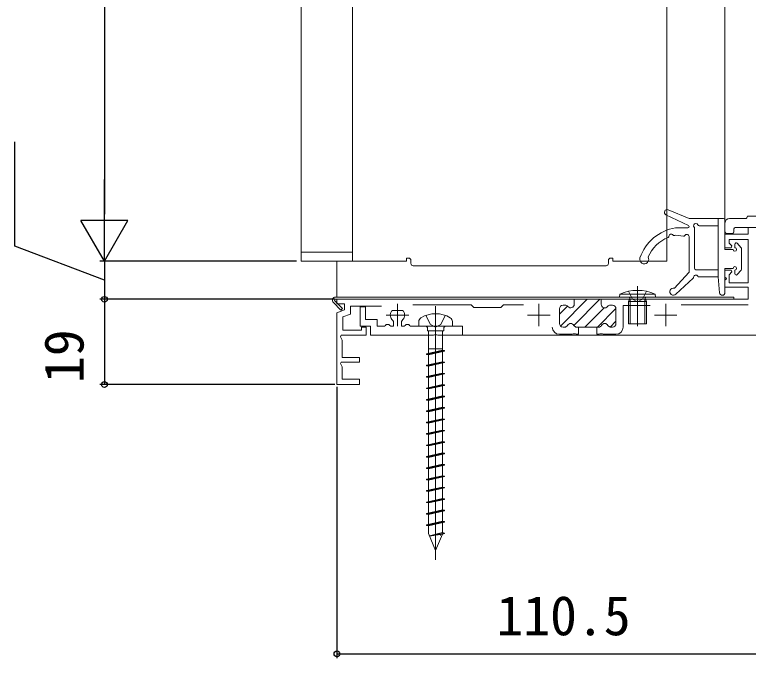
# Model space of a CAD drawing. Units: millimetres, scale not verified. Extents: x -525 to 525, y -783 to 779.
# Drawn here: x -288.7 to -125.1, y -13.4 to 130 of the extents above; entities that cross this region are included whole.
import ezdxf
from ezdxf.enums import TextEntityAlignment as Align

# ---------------------------------------------------------------- set-up
doc = ezdxf.new("R2010")
doc.units = ezdxf.units.MM
doc.header["$LTSCALE"] = 4
for name, color, linetype, lineweight in [('0-2_YKK_11', 211, 'Continuous', 18), ('0-4_YKK_12', 2, 'Continuous', 18), ('0-5_YKK_13', 4, 'Continuous', 18)]:
    doc.layers.add(name, color=color, linetype=linetype, lineweight=lineweight)
doc.layers.add('0-6_YKK_D', color=6, linetype='Continuous')
doc.layers.add('0-8_YSS_K', color=3, linetype='Continuous')
doc.styles.add('ＭＳ ゴシック', font='')
doc.styles.get('ＭＳ ゴシック').set_extended_font_data('MS Gothic')

msp = doc.modelspace()

# ---------------------------------------------------------------- linework, layer by layer
at = {"layer": '0-2_YKK_11'}
for p, q in [((-203.348, 65.617), (-203.348, 60.617)), ((-171.848, 65.617), (-171.848, 60.617)), ((-167.029, 60.667), (-161.079, 66.617)), ((-164.054, 60.814), (-158.25, 66.617)), ((-164.017, 66.508), (-163.907, 66.617)), ((-143.548, 65.617), (-143.548, 60.617)), ((-125.148, 65.417), (-140.15, 65.417)), ((-167.248, 63.276), (-165.437, 65.088)), ((-167.248, 61.217), (-167.248, 64.517)), ((-167.248, 64.517), (-167.248, 61.217)), ((-166.448, 65.317), (-165.997, 65.317)), ((-165.997, 65.317), (-166.448, 65.317)), ((-161.622, 60.417), (-157.306, 64.733)), ((-158.793, 60.417), (-154.65, 64.561)), ((-155.448, 65.317), (-155.899, 65.317)), ((-155.448, 65.317), (-155.899, 65.317)), ((-154.648, 61.217), (-154.648, 64.517)), ((-154.648, 61.217), (-154.648, 64.517)), ((-205.848, 63.117), (-200.848, 63.117)), ((-174.348, 63.117), (-169.348, 63.117)), ((-146.048, 63.117), (-141.048, 63.117)), ((-155.944, 60.438), (-154.648, 61.734)), ((-166.134, 60.417), (-166.448, 60.417)), ((-166.448, 60.417), (-166.134, 60.417)), ((-155.763, 60.417), (-155.448, 60.417)), ((-155.763, 60.417), (-155.448, 60.417))]:
    msp.add_line(p, q, dxfattribs=at)
for points in [[(-157.948, 65.517), (-157.948, 66.617), (-125.148, 66.617), (-125.148, 69.317), (-130.348, 69.317), (-130.348, 73.117), (-128.973, 73.117), (-128.812, 72.729), (-129.448, 72.093), (-129.448, 70.317), (-125.148, 70.317), (-125.148, 79.917), (-129.448, 79.917), (-129.448, 79.141), (-128.812, 78.505), (-128.973, 78.117), (-130.348, 78.117), (-130.348, 81.117), (-125.148, 81.117), (-125.148, 82.617), (-120.248, 82.617)], [(-157.948, 65.517), (-157.948, 66.617), (-163.948, 66.617), (-163.948, 65.517), (-163.948, 66.617), (-216.848, 66.617), (-216.848, 65.617), (-215.148, 65.617), (-215.148, 64.236), (-216.848, 63.617), (-216.848, 47.617), (-211.848, 47.617), (-211.848, 48.817), (-215.648, 48.817), (-215.648, 51.544), (-216.072, 52.277), (-215.875, 52.617), (-211.848, 52.617), (-211.848, 53.617), (-215.648, 53.617), (-215.648, 57.544), (-216.072, 58.277), (-215.875, 58.617), (-210.348, 58.617), (-210.348, 60.417), (-211.348, 60.417), (-211.348, 59.717), (-215.548, 59.717), (-215.548, 62.707), (-213.848, 63.326), (-213.848, 65.117), (-206.881, 65.117)], [(-199.95, 65.417), (-186.948, 65.417), (-186.348, 64.817), (-180.348, 64.817), (-179.748, 65.417), (-175.247, 65.417)], [(-147.04, 65.217), (-153.048, 65.217), (-153.048, 60.417)], [(-167.248, 58.817), (-164.407, 58.817), (-164.223, 58.937), (-163.673, 58.937), (-163.49, 58.817), (-162.998, 58.817), (-162.998, 60.417), (-163.363, 60.417)], [(-163.363, 60.417), (-162.998, 60.417), (-158.898, 60.417), (-158.534, 60.417)], [(-154.648, 58.817), (-157.49, 58.817), (-157.673, 58.937), (-158.223, 58.937), (-158.407, 58.817), (-158.898, 58.817), (-158.898, 60.417), (-158.534, 60.417)]]:
    msp.add_lwpolyline(points, dxfattribs=at)
at = {"layer": '0-2_YKK_11', "color": 190}
for points in [[(-195.307, 58.617), (-209.348, 58.617), (-209.348, 60.617), (-211.648, 60.617), (-211.648, 64.917), (-210.448, 64.917), (-210.448, 62.117), (-207.848, 62.117), (-207.848, 60.617), (-206.248, 60.617), (-206.048, 60.817), (-205.848, 61.017), (-205.248, 61.017), (-205.048, 60.817), (-204.848, 60.617), (-204.248, 60.617), (-204.248, 61.644), (-204.359, 61.877)], [(-204.697, 63.979), (-204.444, 64.117), (-202.253, 64.117), (-202, 63.979)], [(-202.338, 61.877), (-202.448, 61.644), (-202.448, 60.617), (-201.848, 60.617), (-201.648, 60.817), (-201.448, 61.017), (-200.848, 61.017), (-200.648, 60.817), (-200.448, 60.617), (-188.848, 60.617), (-188.848, 58.617), (-194.39, 58.617), (-194.573, 58.737), (-195.123, 58.737), (-195.307, 58.617)]]:
    msp.add_lwpolyline(points, dxfattribs=at)
at = {"layer": '0-2_YKK_11'}
for centre, radius, start, end in [((-164.748, 65.517), 0.8, 218.68219, 359.99999), ((-164.748, 65.517), 0.8, 218.68219, 359.99999), ((-157.148, 65.517), 0.8, 180.00001, 321.31781), ((-157.148, 65.517), 0.8, 180.00001, 321.31781), ((-166.448, 64.517), 0.8, 90.00001, 179.99999), ((-166.448, 64.517), 0.8, 90.00001, 179.99999), ((-165.997, 64.517), 0.8, 38.68219, 90.00001), ((-165.997, 64.517), 0.8, 38.68219, 90.00001), ((-155.899, 64.517), 0.8, 89.99999, 141.31781), ((-155.899, 64.517), 0.8, 89.99999, 141.31781), ((-155.448, 64.517), 0.8, 0.00001, 89.99999), ((-155.448, 64.517), 0.8, 0.00001, 89.99999), ((-166.448, 61.217), 0.8, 180.00001, 269.99999), ((-166.448, 61.217), 0.8, 180.00001, 269.99999), ((-166.134, 61.217), 0.8, 269.99996, 329.99999), ((-166.134, 61.217), 0.8, 269.99996, 329.99999), ((-164.748, 60.417), 0.8, 30, 150), ((-164.748, 60.417), 0.8, 30, 150), ((-163.363, 61.217), 0.8, 210.00001, 270.00004), ((-163.363, 61.217), 0.8, 210.00001, 270.00004), ((-158.534, 61.217), 0.8, 269.99996, 329.99999), ((-158.534, 61.217), 0.8, 269.99996, 329.99999), ((-157.148, 60.417), 0.8, 30, 150), ((-157.148, 60.417), 0.8, 30, 150), ((-155.763, 61.217), 0.8, 210.00001, 270.00004), ((-155.763, 61.217), 0.8, 210.00001, 270.00004), ((-155.448, 61.217), 0.8, 270.00001, 359.99999), ((-155.448, 61.217), 0.8, 270.00001, 359.99999), ((-167.248, 60.417), 1.6, 180.00001, 269.99999), ((-154.648, 60.417), 1.6, 270.00001, 359.99999)]:
    msp.add_arc(centre, radius, start, end, dxfattribs=at)
at = {"layer": '0-2_YKK_11', "color": 190}
for start, end in [(147.42102, 230.83331), (309.16669, 32.57898)]:
    msp.add_arc((-203.348, 63.117), 1.6, start, end, dxfattribs=at)
at = {"layer": '0-4_YKK_12'}
for p, q in [((-130.348, 271.193), (-130.348, 81.117)), ((-216.848, 75.113), (-216.848, 67.117)), ((-149.848, 69.543), (-149.848, 60.604)), ((-106.348, 58.617), (-194.348, 58.617)), ((-216.848, 47.614), (-211.848, 47.616))]:
    msp.add_line(p, q, dxfattribs=at)
at = {"layer": '0-5_YKK_13'}
for p, q in [((-224.848, 77.113), (-224.848, 271.193)), ((-143.348, 271.193), (-143.348, 75.113)), ((-143.51, 85.477), (-138.517, 83.052)), ((-143.017, 86.571), (-138.348, 84.617)), ((-121.548, 85.117), (-125.348, 85.117)), ((-130.648, 84.617), (-138.348, 84.617)), ((-131.848, 71.617), (-131.848, 84.617)), ((-130.348, 77.717), (-130.348, 84.317)), ((-130.348, 81.617), (-130.348, 83.617)), ((-125.848, 84.617), (-129.348, 84.617)), ((-138.648, 82.522), (-141.348, 82.522)), ((-138.348, 82.783), (-138.348, 82.822)), ((-137.148, 82.488), (-137.148, 73.517)), ((-136.107, 83.017), (-131.848, 83.017)), ((-128.348, 81.617), (-128.348, 82.317)), ((-128.048, 82.617), (-119.648, 82.617)), ((-139.584, 80.677), (-141.348, 80.899)), ((-138.348, 72.801), (-138.348, 80.575)), ((-130.048, 81.317), (-128.648, 81.317)), ((-128.148, 78.117), (-128.148, 78.917)), ((-127.624, 79.116), (-126.724, 78.102)), ((-213.348, 77.113), (-213.348, 75.113)), ((-130.348, 77.717), (-128.548, 77.717)), ((-128.086, 78.112), (-128.148, 78.175)), ((-126.648, 73.331), (-126.648, 77.903)), ((-201.348, 75.113), (-201.348, 75.813)), ((-201.348, 75.813), (-200.848, 75.813)), ((-200.348, 75.313), (-200.348, 74.613)), ((-156.348, 75.313), (-156.348, 74.613)), ((-224.848, 75.113), (-213.348, 75.113)), ((-201.348, 75.113), (-213.348, 75.113)), ((-156.848, 74.113), (-199.848, 74.113)), ((-143.348, 75.113), (-155.348, 75.113)), ((-141.615, 69.083), (-138.426, 72.6)), ((-131.848, 73.217), (-136.848, 73.217)), ((-130.348, 73.517), (-128.548, 73.517)), ((-130.348, 71.517), (-130.348, 73.517)), ((-130.348, 69.917), (-130.348, 72.517)), ((-128.148, 72.317), (-128.148, 73.117)), ((-127.624, 72.118), (-126.724, 73.132)), ((-141.302, 67.733), (-137.442, 71.342)), ((-131.848, 71.617), (-136.155, 71.617)), ((-131.546, 68.066), (-131.848, 71.617)), ((-130.348, 68.117), (-130.348, 70.917)), ((-217.148, 67.117), (-128.347, 67.117)), ((-153.848, 67.117), (-153.792, 67.76)), ((-153.848, 67.117), (-145.848, 67.117)), ((-145.905, 67.76), (-153.792, 67.76)), ((-151.848, 68.404), (-150.993, 66.674)), ((-147.848, 68.404), (-148.703, 66.674)), ((-145.848, 67.117), (-145.905, 67.76)), ((-128.347, 67.117), (-128.347, 66.617)), ((-215.938, 64.217), (-217.643, 65.922)), ((-217.239, 66.617), (-217.354, 66.34)), ((-215.585, 64.571), (-217.354, 66.34)), ((-217.239, 66.617), (-128.347, 66.617)), ((-151.848, 66.117), (-151.59, 66.851)), ((-151.848, 61.117), (-151.848, 66.117)), ((-147.848, 66.117), (-151.848, 66.117)), ((-151.469, 66.117), (-151.58, 66.944)), ((-151.469, 66.117), (-151.469, 61.117)), ((-150.993, 66.674), (-149.848, 66.065)), ((-148.703, 66.674), (-149.848, 66.065)), ((-148.227, 66.117), (-148.117, 66.944)), ((-148.227, 66.117), (-148.227, 61.117)), ((-147.848, 66.117), (-148.107, 66.851)), ((-215.938, 64.217), (-215.585, 64.571)), ((-194.848, 65.122), (-194.848, 8.572)), ((-196.998, 63.038), (-195.993, 61.004)), ((-192.698, 63.038), (-193.703, 61.004)), ((-198.598, 61.644), (-198.598, 60.617)), ((-198.598, 60.617), (-191.098, 60.617)), ((-195.993, 61.004), (-194.848, 60.395)), ((-193.703, 61.004), (-194.848, 60.395)), ((-191.098, 60.617), (-191.098, 61.644)), ((-196.648, 60.117), (-196.648, 59.617)), ((-196.418, 59.617), (-196.418, 54.556)), ((-193.278, 59.617), (-193.278, 55.254)), ((-193.278, 55.617), (-196.418, 55.617)), ((-193.278, 55.254), (-196.848, 54.46)), ((-192.848, 55.178), (-196.848, 54.46)), ((-192.848, 55.054), (-196.848, 54.336)), ((-196.848, 54.46), (-196.848, 54.336)), ((-196.418, 54.255), (-196.848, 54.336)), ((-196.418, 54.255), (-192.848, 55.054)), ((-196.418, 54.255), (-196.418, 52.016)), ((-193.278, 55.254), (-192.848, 55.178)), ((-193.278, 54.958), (-193.278, 52.714)), ((-192.848, 55.178), (-192.848, 55.054)), ((-193.278, 52.714), (-196.848, 51.92)), ((-196.418, 51.715), (-192.848, 52.514)), ((-193.278, 52.418), (-193.278, 50.174)), ((-196.848, 51.92), (-196.848, 51.796)), ((-196.418, 51.715), (-196.848, 51.796)), ((-196.418, 51.715), (-196.418, 49.476)), ((-193.278, 50.174), (-196.848, 49.38)), ((-196.848, 49.38), (-196.848, 49.256)), ((-196.418, 49.175), (-196.848, 49.256)), ((-196.418, 49.175), (-192.848, 49.974)), ((-196.418, 49.175), (-196.418, 46.936)), ((-193.278, 49.878), (-193.278, 47.634)), ((-193.278, 47.634), (-196.848, 46.84)), ((-196.418, 46.635), (-192.848, 47.434)), ((-196.848, 46.84), (-196.848, 46.716)), ((-196.418, 46.635), (-196.848, 46.716)), ((-196.418, 46.635), (-196.418, 44.396)), ((-193.278, 47.338), (-193.278, 45.094)), ((-193.278, 45.094), (-196.848, 44.3)), ((-196.848, 44.3), (-196.848, 44.176)), ((-196.418, 44.095), (-196.848, 44.176)), ((-196.418, 44.095), (-192.848, 44.894)), ((-193.278, 44.798), (-193.278, 42.554)), ((-193.278, 42.554), (-196.848, 41.76)), ((-196.418, 44.095), (-196.418, 41.856)), ((-196.848, 41.76), (-196.848, 41.636)), ((-196.418, 41.555), (-196.848, 41.636)), ((-196.418, 41.555), (-192.848, 42.354)), ((-196.418, 41.555), (-196.418, 39.316)), ((-193.278, 42.258), (-193.278, 40.014)), ((-193.278, 40.014), (-196.848, 39.22)), ((-196.418, 39.015), (-192.848, 39.814)), ((-193.278, 39.718), (-193.278, 37.474)), ((-196.848, 39.22), (-196.848, 39.096)), ((-196.418, 39.015), (-196.848, 39.096)), ((-196.418, 39.015), (-196.418, 36.776)), ((-193.278, 37.474), (-196.848, 36.68)), ((-196.848, 36.68), (-196.848, 36.556)), ((-196.418, 36.475), (-196.848, 36.556)), ((-196.418, 36.475), (-192.848, 37.274)), ((-196.418, 36.475), (-196.418, 34.236)), ((-193.278, 37.178), (-193.278, 34.934)), ((-193.278, 34.934), (-196.848, 34.14)), ((-196.418, 33.935), (-192.848, 34.734)), ((-193.278, 34.638), (-193.278, 32.394)), ((-196.848, 34.14), (-196.848, 34.016)), ((-196.418, 33.935), (-196.848, 34.016)), ((-196.418, 33.935), (-196.418, 31.696)), ((-193.278, 32.394), (-196.848, 31.6)), ((-196.848, 31.6), (-196.848, 31.476)), ((-196.418, 31.395), (-196.848, 31.476)), ((-196.418, 31.395), (-192.848, 32.194)), ((-196.418, 31.395), (-196.418, 29.156)), ((-193.278, 32.098), (-193.278, 29.854)), ((-193.278, 29.854), (-196.848, 29.06)), ((-196.418, 28.855), (-192.848, 29.654)), ((-193.278, 29.558), (-193.278, 27.314)), ((-196.848, 29.06), (-196.848, 28.936)), ((-196.418, 28.855), (-196.848, 28.936)), ((-196.418, 28.855), (-196.418, 26.616)), ((-193.278, 27.314), (-196.848, 26.52)), ((-196.848, 26.52), (-196.848, 26.396)), ((-196.418, 26.315), (-196.848, 26.396)), ((-196.418, 26.315), (-192.848, 27.114)), ((-196.418, 26.315), (-196.418, 24.076)), ((-193.278, 27.018), (-193.278, 24.774)), ((-193.278, 24.774), (-196.848, 23.98)), ((-196.418, 23.775), (-192.848, 24.574)), ((-196.848, 23.98), (-196.848, 23.856)), ((-196.418, 23.775), (-196.848, 23.856)), ((-196.418, 23.775), (-196.418, 21.536)), ((-193.278, 24.478), (-193.278, 22.234)), ((-193.278, 22.234), (-196.848, 21.44)), ((-196.848, 21.44), (-196.848, 21.316)), ((-196.418, 21.235), (-196.848, 21.316)), ((-196.418, 21.235), (-192.848, 22.034)), ((-193.278, 21.938), (-193.278, 19.694)), ((-193.278, 19.694), (-196.848, 18.9)), ((-196.418, 21.235), (-196.418, 18.996)), ((-196.848, 18.9), (-196.848, 18.776)), ((-196.418, 18.695), (-196.848, 18.776)), ((-196.418, 18.695), (-192.848, 19.494)), ((-196.418, 18.695), (-196.418, 16.456)), ((-193.278, 19.398), (-193.278, 17.154)), ((-193.278, 17.154), (-196.848, 16.36)), ((-196.848, 16.36), (-196.848, 16.236)), ((-196.418, 16.155), (-192.848, 16.954)), ((-193.278, 16.858), (-193.278, 14.619)), ((-196.418, 16.155), (-196.848, 16.236)), ((-196.418, 16.155), (-196.418, 14.407)), ((-196.418, 14.407), (-194.848, 10.617)), ((-193.278, 14.619), (-196.219, 13.926)), ((-192.848, 14.538), (-196.219, 13.926)), ((-193.319, 14.309), (-196.18, 13.832)), ((-193.319, 14.309), (-194.848, 10.617)), ((-193.278, 14.619), (-192.848, 14.538)), ((-192.848, 14.538), (-192.848, 14.419))]:
    msp.add_line(p, q, dxfattribs=at)
for points in [[(-213.348, 75.113), (-213.348, 77.113), (-213.348, 271.193)], [(-224.848, 75.113), (-224.848, 77.113), (-213.348, 77.113)], [(-155.348, 75.113), (-155.348, 75.813), (-155.848, 75.813)], [(-151.848, 61.117), (-147.848, 61.117), (-147.848, 66.117)], [(-193.048, 60.117), (-193.048, 59.617), (-196.648, 59.617)], [(-193.278, 52.714), (-192.848, 52.638), (-196.848, 51.92)], [(-192.848, 52.638), (-192.848, 52.514), (-196.848, 51.796)], [(-193.278, 50.174), (-192.848, 50.098), (-196.848, 49.38)], [(-192.848, 50.098), (-192.848, 49.974), (-196.848, 49.256)], [(-193.278, 47.634), (-192.848, 47.558), (-196.848, 46.84)], [(-192.848, 47.558), (-192.848, 47.434), (-196.848, 46.716)], [(-193.278, 45.094), (-192.848, 45.018), (-196.848, 44.3)], [(-192.848, 45.018), (-192.848, 44.894), (-196.848, 44.176)], [(-193.278, 42.554), (-192.848, 42.478), (-196.848, 41.76)], [(-192.848, 42.478), (-192.848, 42.354), (-196.848, 41.636)], [(-193.278, 40.014), (-192.848, 39.938), (-196.848, 39.22)], [(-192.848, 39.938), (-192.848, 39.814), (-196.848, 39.096)], [(-193.278, 37.474), (-192.848, 37.398), (-196.848, 36.68)], [(-192.848, 37.398), (-192.848, 37.274), (-196.848, 36.556)], [(-193.278, 34.934), (-192.848, 34.858), (-196.848, 34.14)], [(-192.848, 34.858), (-192.848, 34.734), (-196.848, 34.016)], [(-193.278, 32.394), (-192.848, 32.318), (-196.848, 31.6)], [(-192.848, 32.318), (-192.848, 32.194), (-196.848, 31.476)], [(-193.278, 29.854), (-192.848, 29.778), (-196.848, 29.06)], [(-192.848, 29.778), (-192.848, 29.654), (-196.848, 28.936)], [(-193.278, 27.314), (-192.848, 27.238), (-196.848, 26.52)], [(-192.848, 27.238), (-192.848, 27.114), (-196.848, 26.396)], [(-193.278, 24.774), (-192.848, 24.698), (-196.848, 23.98)], [(-192.848, 24.698), (-192.848, 24.574), (-196.848, 23.856)], [(-193.278, 22.234), (-192.848, 22.158), (-196.848, 21.44)], [(-192.848, 22.158), (-192.848, 22.034), (-196.848, 21.316)], [(-193.278, 19.694), (-192.848, 19.618), (-196.848, 18.9)], [(-192.848, 19.618), (-192.848, 19.494), (-196.848, 18.776)], [(-193.278, 17.154), (-192.848, 17.078), (-196.848, 16.36)], [(-192.848, 17.078), (-192.848, 16.954), (-196.848, 16.236)], [(-193.319, 14.309), (-192.848, 14.419), (-196.18, 13.832)]]:
    msp.add_lwpolyline(points, dxfattribs=at)
for centre, radius, start, end in [((-143.248, 86.017), 0.6, 67.29305, 244.09592), ((-125.848, 85.117), 0.5, 270, 0), ((-136.848, 83.017), 0.5, 22.02431, 221.40962), ((-130.648, 84.317), 0.3, 0, 90), ((-129.348, 83.617), 1, 90, 180), ((-139.823, 72.639), 10, 98.77631, 161.31748), ((-138.648, 82.822), 0.3, 270, 0), ((-138.648, 82.783), 0.3, 0, 64.09592), ((-137.448, 82.488), 0.3, 0, 41.40962), ((-136.107, 83.317), 0.3, 202.02431, 270), ((-128.048, 82.317), 0.3, 90, 180), ((-139.823, 72.639), 8.4, 112.471, 156.04391), ((-143.148, 80.678), 0.3, 292.471, 357.98244), ((-142.348, 80.65), 0.5, 37.01533, 177.98244), ((-141.71, 81.132), 0.3, 217.01533, 282.52677), ((-139.823, 72.639), 8.4, 100.46528, 102.52677), ((-139.547, 80.975), 0.3, 262.83076, 330.80645), ((-138.848, 80.585), 0.5, 0, 150.80645), ((-130.048, 81.617), 0.3, 180, 270), ((-128.648, 81.617), 0.3, 270, 0), ((-127.848, 78.917), 0.3, 41.59314, 180), ((-128.148, 77.717), 0.4, 180, 90), ((-126.948, 77.903), 0.3, 0, 41.59314), ((-200.848, 75.313), 0.5, 0, 90), ((-155.848, 75.313), 0.5, 90, 180), ((-148.348, 75.522), 1, 161.31748, 31.85628), ((-199.848, 74.613), 0.5, 180, 270), ((-156.848, 74.613), 0.5, 270, 0), ((-128.148, 73.517), 0.4, 270, 180), ((-138.648, 72.801), 0.3, 317.79873, 0), ((-136.848, 71.517), 0.5, 30, 176.82535), ((-136.848, 73.517), 0.3, 180, 270), ((-127.848, 72.317), 0.3, 180, 318.40686), ((-126.948, 73.331), 0.3, 318.40686, 0), ((-137.647, 71.561), 0.3, 313.08137, 356.82535), ((-136.155, 71.917), 0.3, 210, 270), ((-130.348, 71.217), 0.3, 270, 90), ((-141.848, 68.317), 0.8, 73.08137, 313.08137), ((-217.148, 66.417), 0.7, 90, 225.00044), ((-149.848, 59.117), 9.5, 65.47227, 114.52773), ((-151.778, 66.917), 0.2, 340.57815, 90), ((-147.918, 66.917), 0.2, 90, 199.42185), ((-130.948, 68.117), 0.6, 184.86385, 0), ((-197.598, 61.644), 1, 121.40289, 180), ((-194.848, 57.139), 6.278, 58.59711, 121.40289), ((-192.098, 61.644), 1, 0, 58.59711), ((-197.148, 60.117), 0.5, 0, 90), ((-192.548, 60.117), 0.5, 90, 180)]:
    msp.add_arc(centre, radius, start, end, dxfattribs=at)
at = {"layer": '0-6_YKK_D'}
for p, q in [((-268.671, 459.774), (-268.671, 85.613)), ((-268.671, 75.113), (-268.671, 93.3)), ((-268.671, 75.113), (-273.921, 84.206)), ((-263.421, 84.206), (-273.921, 84.206)), ((-268.671, 75.113), (-263.421, 84.206)), ((-225.848, 75.113), (-269.671, 75.113)), ((-225.848, 75.113), (-269.671, 75.113)), ((-268.671, 75.113), (-268.671, 66.617)), ((-217.348, 66.617), (-269.671, 66.617)), ((-217.348, 66.617), (-269.671, 66.617)), ((-268.671, 66.617), (-268.671, 47.617)), ((-217.348, 47.617), (-269.671, 47.617)), ((-216.849, 47.098), (-216.849, -13.383)), ((-216.849, -12.383), (-106.349, -12.383))]:
    msp.add_line(p, q, dxfattribs=at)
msp.add_lwpolyline([(-268.671, 70.865), (-288.671, 78.436), (-288.671, 101.732)], dxfattribs=at)
for centre in [(-268.671, 66.617), (-268.671, 66.617), (-268.671, 47.617), (-216.849, -12.383)]:
    msp.add_circle(centre, 0.637, dxfattribs=at)
at = {"layer": '0-8_YSS_K'}
msp.add_line((-193.853, 14.124), (-193.653, 14.124), dxfattribs=at)

# ---------------------------------------------------------------- texts
at = {"layer": '0-6_YKK_D', "style": 'ＭＳ ゴシック'}
msp.add_text('19', height=8.798, rotation=90, dxfattribs=at).set_placement((-270.671, 47.947), align=Align.BOTTOM_LEFT)
msp.add_text('110.5', height=8.798, dxfattribs=at).set_placement((-181.303, -10.883), align=Align.BOTTOM_LEFT)

doc.saveas('drawing.dxf')
